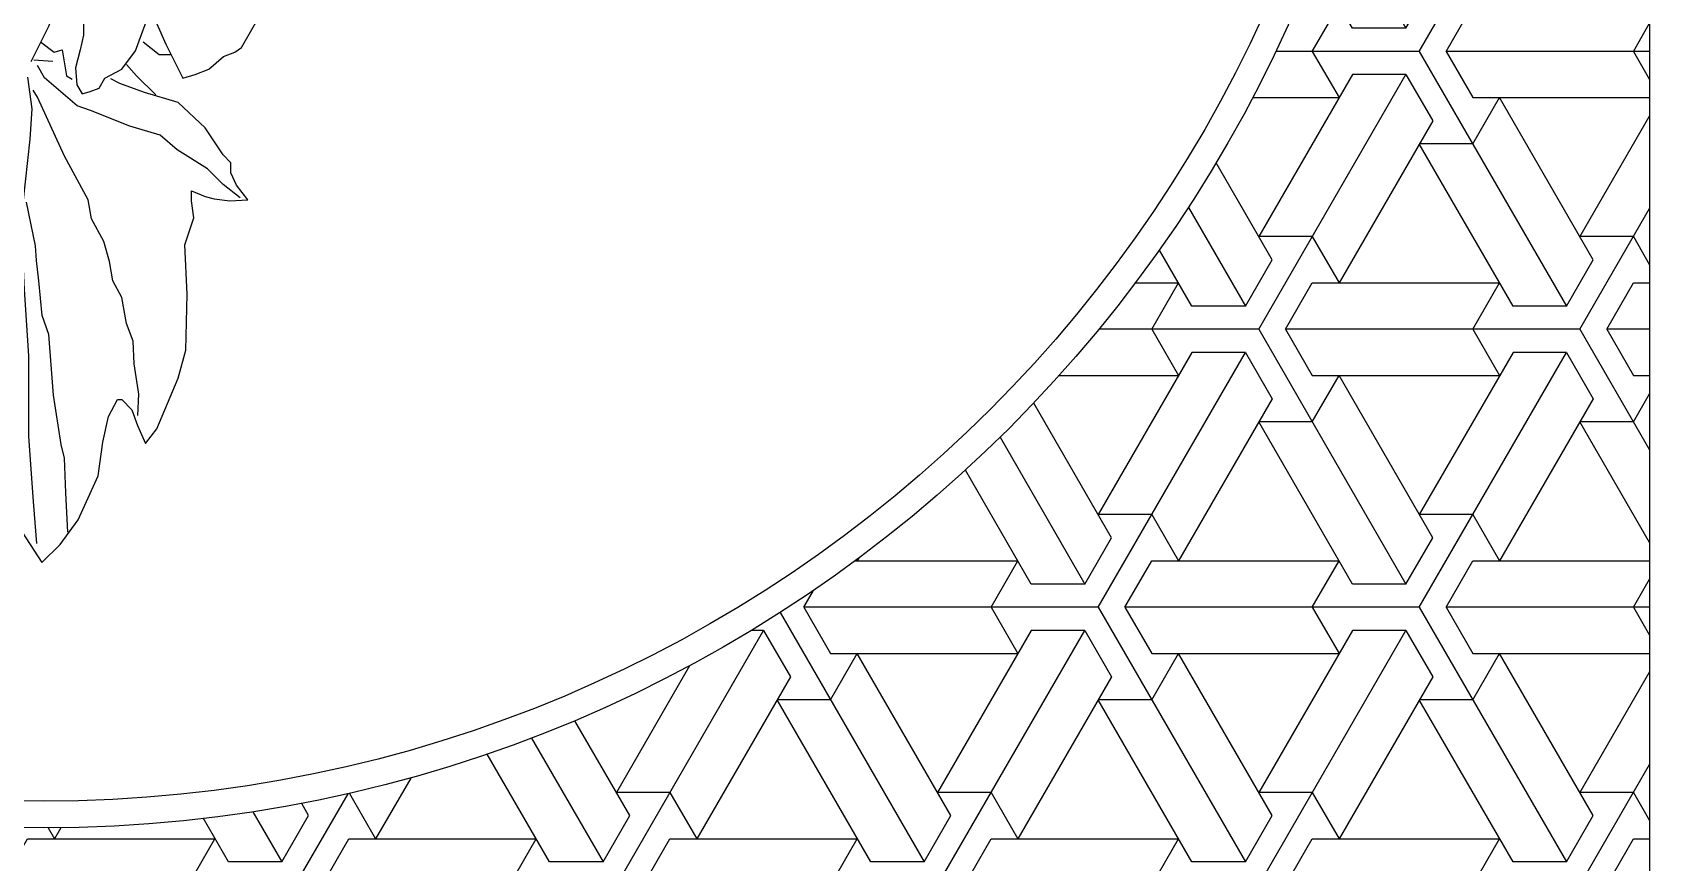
# Model space of a CAD drawing. Extents: x 996 to 1636, y 1292 to 2352.
# Drawn here: x 1310.9 to 1613.1, y 1560.9 to 1716.2 of the extents above; entities that cross this region are included whole.
import ezdxf

# ---------------------------------------------------------------- set-up
doc = ezdxf.new("R2010")
doc.units = 0
doc.header["$LTSCALE"] = 10
doc.header["$MEASUREMENT"] = 0
for name, color, linetype in [('3', 3, 'CONTINUOUS'), ('4', 4, 'CONTINUOUS'), ('7', 7, 'CONTINUOUS'), ('BH', 3, 'CONTINUOUS')]:
    doc.layers.add(name, color=color, linetype=linetype)

msp = doc.modelspace()

# ---------------------------------------------------------------- hatches: boundary and pattern name
at = {"layer": 'BH'}
h = msp.add_hatch(dxfattribs=at)
h.set_pattern_fill('ESCHER', color=256, scale=50, style=0)
h.set_pattern_definition([(60, (-140, -210), (-60, -1e-08), [55, -5]), (180, (-140, -210), (30, -51.9615), [55, -5]), (300, (-140, -210), (60, -1e-08), [55, -5]), (60, (-135, -210), (-60, -1e-08), [10, -50]), (300, (-135, -210), (60, -1e-08), [10, -50]), (60, (-142.5, -205.67), (-60, -1e-08), [10, -50]), (180, (-142.5, -205.67), (30, -51.9615), [10, -50]), (300, (-142.5, -214.33), (60, -1e-08), [10, -50]), (180, (-142.5, -214.33), (30, -51.9615), [10, -50]), (60, (-160, -210), (-60, -1e-08), [10, -50]), (300, (-160, -210), (60, -1e-08), [10, -50]), (60, (-130, -227.32), (-60, -1e-08), [10, -50]), (180, (-130, -227.32), (30, -51.9615), [10, -50]), (300, (-130, -192.68), (60, -1e-08), [10, -50]), (180, (-130, -192.68), (30, -51.9615), [10, -50]), (0, (-130, -201.34), (-30, 51.9615), [35, -25]), (0, (-130, -218.66), (-30, 51.9615), [35, -25]), (120, (-137.5, -197.01), (-60, 1e-08), [35, -25]), (120, (-152.5, -205.67), (-60, 1e-08), [35, -25]), (240, (-152.5, -214.33), (30, -51.9615), [35, -25]), (240, (-137.5, -222.99), (30, -51.9615), [35, -25])])
edge = h.paths.add_edge_path(flags=16)
edge.add_arc((1313.07, 1822.44), 255, 0, 360)
h.paths.add_polyline_path([(1013.07, 2322.44), (1613.07, 2322.44), (1613.07, 1322.44), (1013.07, 1322.44)])

# ---------------------------------------------------------------- linework, layer by layer
at = {"layer": '3'}
for points in [[(1312.45, 1714.37), (1314.98, 1712.47), (1316.46, 1712.89), (1317.3, 1708.05), (1318.35, 1707.42)], [(1311.18, 1711), (1314.77, 1710.79)], [(1310.01, 1707.77), (1310.85, 1701.89), (1310.43, 1696.22), (1309.17, 1684.26), (1309.17, 1673.13), (1309.38, 1668.1), (1310.22, 1655.71), (1310.22, 1640.6), (1311.06, 1628.43), (1311.69, 1620.62)], [(1349.73, 1685.21), (1346.58, 1687.73), (1343.64, 1690.66), (1337.96, 1694.23), (1334.81, 1696.96), (1329.14, 1698.64), (1321.79, 1701.58), (1319.26, 1702.42), (1313.17, 1707.67), (1311.91, 1709.98)], [(1328.48, 1710.15), (1330.38, 1708.05), (1333.96, 1704.47)]]:
    msp.add_lwpolyline(points, dxfattribs=at)
at = {"layer": '4'}
msp.add_lwpolyline([(1013.07, 2322.44), (1613.07, 2322.44), (1613.07, 1322.44), (1013.07, 1322.44)], close=True, dxfattribs=at)
at = {"layer": '7'}
for points in [[(1320.67, 1728.27), (1320.89, 1726.38), (1320.89, 1723.01), (1320.46, 1718.16), (1320.46, 1715.63), (1319.83, 1712.89), (1318.99, 1709.52), (1319.2, 1706.36), (1320.25, 1704.68), (1321.73, 1705.1), (1323.42, 1705.73), (1324.47, 1707.63), (1327.63, 1709.31), (1330.17, 1712.68), (1333.12, 1720.69), (1333.75, 1728.48)], [(1318.41, 1726.82), (1317.57, 1723.46), (1315.47, 1721.57), (1314, 1717.37), (1310.64, 1710.65)], [(1334.17, 1717.74), (1335.86, 1713.95), (1337.55, 1710.58), (1339.02, 1707.63), (1341.34, 1708.26), (1343.87, 1709.31), (1346.62, 1711.63), (1348.73, 1712.47), (1349.99, 1713.31), (1356.95, 1725.53)], [(1331.64, 1714.37), (1334.59, 1712.05), (1336.7, 1712.05)], [(1306, 1627.35), (1312.72, 1617.07), (1316.09, 1620.42), (1319.45, 1625.04), (1323.23, 1633.23), (1324.07, 1639.52), (1325.12, 1644.35), (1326.8, 1647.5), (1327.64, 1647.5), (1329.53, 1645.61), (1330.58, 1642.67), (1332.06, 1639.31), (1334.16, 1642.04), (1338.15, 1651.49), (1339.62, 1656.74), (1339.83, 1667.23), (1339.41, 1676.47), (1341.09, 1681.5), (1340.67, 1684.65), (1340.67, 1686.54), (1343.19, 1685.49), (1344.87, 1685.07), (1347.82, 1684.65), (1351.18, 1684.86), (1349.08, 1687.59), (1348.03, 1689.9), (1348.03, 1691.79), (1346.55, 1693.26), (1343.19, 1698.29), (1338.18, 1703.05), (1331.87, 1704.94), (1327.25, 1706.62), (1325.57, 1707.46)], [(1330.6, 1644.55), (1330.81, 1648.53), (1329.97, 1654.2), (1329.76, 1658.4), (1328.5, 1661.76), (1327.66, 1666.59), (1325.98, 1669.73), (1325.35, 1673.3), (1324.3, 1677.08), (1321.99, 1681.28), (1321.36, 1684.85), (1316.94, 1693.03), (1311.9, 1704.07), (1311.06, 1705.33)], [(1317.57, 1622.72), (1317.15, 1630.06), (1316.94, 1636.57), (1316.31, 1639.09), (1314.84, 1648.32), (1314, 1659.66), (1312.74, 1663.23), (1312.11, 1669.73), (1311.69, 1673.51), (1311.48, 1676.24), (1309.8, 1684.43)]]:
    msp.add_lwpolyline(points, dxfattribs=at)
for radius in [255, 250]:
    msp.add_circle((1313.07, 1822.44), radius, dxfattribs=at)

doc.saveas('drawing.dxf')
